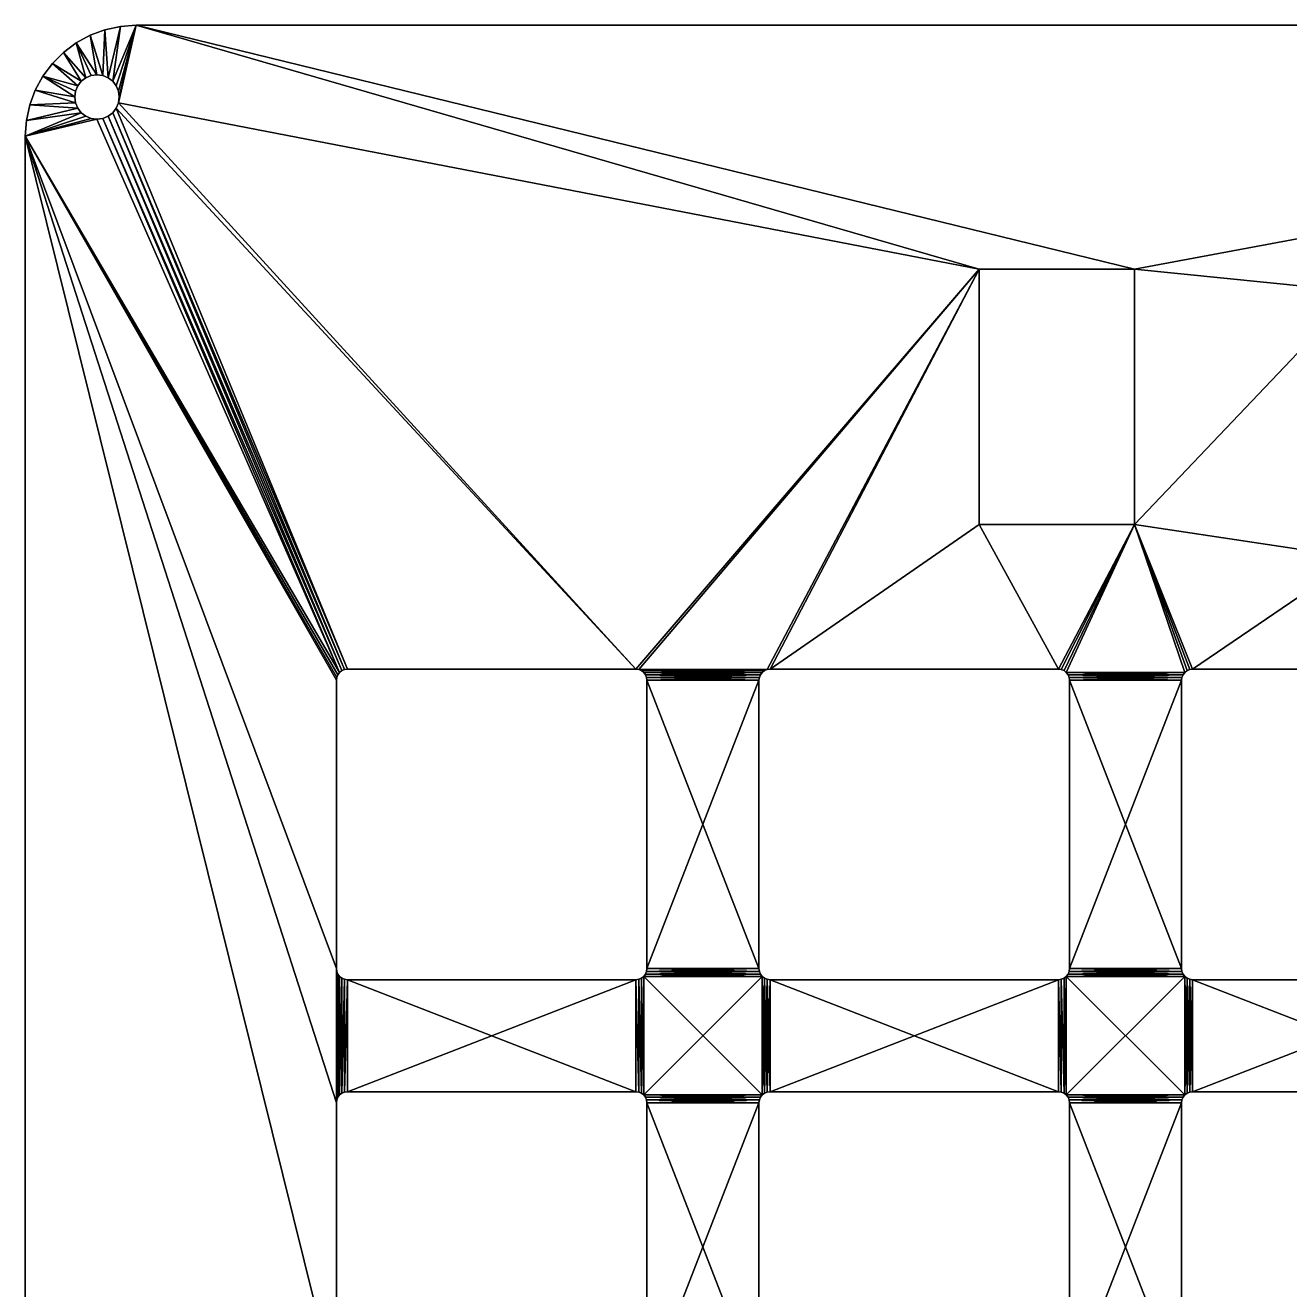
# Model space of a CAD drawing. Extents: x -7 to 107, y -107 to 7.
# Drawn here: x -7 to 50, y -50 to 7 of the extents above; entities that cross this region are included whole.
import ezdxf

# ---------------------------------------------------------------- set-up
doc = ezdxf.new("R2010")
doc.units = 0

msp = doc.modelspace()

# ---------------------------------------------------------------- linework, layer by layer
for points in [[(-3.409, 6.797, 26), (-3.268, 4.634, 26), (-2.712, 6.949, 26)], [(-3.409, 6.797, 23), (-3.409, 6.797, 26), (-2.712, 6.949, 26)], [(-3.409, 6.797, 23), (-2.712, 6.949, 26), (-2.712, 6.949, 23)], [(-3.268, 4.634, 23), (-3.409, 6.797, 23), (-2.712, 6.949, 23)], [(-2.712, 6.949, 26), (-3.268, 4.634, 26), (-3.061, 4.475, 26)], [(-3.268, 4.634, 23), (-2.712, 6.949, 23), (-3.061, 4.475, 23)], [(-2.712, 6.949, 26), (-3.061, 4.475, 26), (-2, 7, 26)], [(-2, 7, 26), (-3.061, 4.475, 26), (-2.902, 4.268, 26)], [(-3.061, 4.475, 23), (-2.712, 6.949, 23), (-2, 7, 23)], [(-3.061, 4.475, 23), (-2, 7, 23), (-2.902, 4.268, 23)], [(-2, 7, 26), (-2.902, 4.268, 26), (-2.802, 4.027, 26)], [(-2.902, 4.268, 23), (-2, 7, 23), (-2.802, 4.027, 23)], [(-2.802, 4.027, 26), (-2.768, 3.768, 26), (-2, 7, 26)], [(-2, 7, 26), (-2.768, 3.768, 26), (-2.802, 3.509, 26)], [(-2, 7, 26), (-2.802, 3.509, 26), (36, -4, 26)], [(-2, 7, 23), (36, -4, 23), (-2.802, 3.509, 23)], [(-2.802, 4.027, 23), (-2, 7, 23), (-2.768, 3.768, 23)], [(-2.768, 3.768, 23), (-2, 7, 23), (-2.802, 3.509, 23)], [(-2.712, 6.949, 23), (-2.712, 6.949, 26), (-2, 7, 23)], [(-2, 7, 23), (-2.712, 6.949, 26), (-2, 7, 26)], [(-2, 7, 26), (43, -4, 26), (102, 7, 26)], [(36, -4, 26), (43, -4, 26), (-2, 7, 26)], [(-2, 7, 26), (102, 7, 26), (-2, 7, 23)], [(-2, 7, 23), (102, 7, 26), (102, 7, 23)], [(102, 7, 23), (43, -4, 23), (-2, 7, 23)], [(-2, 7, 23), (43, -4, 23), (36, -4, 23)], [(102, 7, 26), (43, -4, 26), (53, -5, 26)], [(53, -5, 23), (43, -4, 23), (102, 7, 23)], [(-4.703, 6.206, 26), (-3.768, 4.768, 26), (-4.077, 6.548, 26)], [(-4.703, 6.206, 23), (-4.703, 6.206, 26), (-4.077, 6.548, 26)], [(-4.703, 6.206, 23), (-4.077, 6.548, 26), (-4.077, 6.548, 23)], [(-3.768, 4.768, 23), (-4.703, 6.206, 23), (-4.077, 6.548, 23)], [(-4.077, 6.548, 26), (-3.509, 4.734, 26), (-3.409, 6.797, 26)], [(-4.077, 6.548, 23), (-4.077, 6.548, 26), (-3.409, 6.797, 26)], [(-4.077, 6.548, 23), (-3.409, 6.797, 26), (-3.409, 6.797, 23)], [(-3.509, 4.734, 23), (-4.077, 6.548, 23), (-3.409, 6.797, 23)], [(-4.077, 6.548, 26), (-3.768, 4.768, 26), (-3.509, 4.734, 26)], [(-3.768, 4.768, 23), (-4.077, 6.548, 23), (-3.509, 4.734, 23)], [(-3.409, 6.797, 26), (-3.509, 4.734, 26), (-3.268, 4.634, 26)], [(-3.509, 4.734, 23), (-3.409, 6.797, 23), (-3.268, 4.634, 23)], [(-5.779, 5.274, 26), (-4.475, 4.475, 26), (-5.274, 5.779, 26)], [(-5.779, 5.274, 23), (-5.779, 5.274, 26), (-5.274, 5.779, 26)], [(-5.779, 5.274, 23), (-5.274, 5.779, 26), (-5.274, 5.779, 23)], [(-4.475, 4.475, 23), (-5.779, 5.274, 23), (-5.274, 5.779, 23)], [(-5.274, 5.779, 26), (-4.268, 4.634, 26), (-4.703, 6.206, 26)], [(-5.274, 5.779, 23), (-5.274, 5.779, 26), (-4.703, 6.206, 26)], [(-5.274, 5.779, 23), (-4.703, 6.206, 26), (-4.703, 6.206, 23)], [(-4.268, 4.634, 23), (-5.274, 5.779, 23), (-4.703, 6.206, 23)], [(-5.274, 5.779, 26), (-4.475, 4.475, 26), (-4.268, 4.634, 26)], [(-4.475, 4.475, 23), (-5.274, 5.779, 23), (-4.268, 4.634, 23)], [(-4.703, 6.206, 26), (-4.268, 4.634, 26), (-4.027, 4.734, 26)], [(-4.703, 6.206, 26), (-4.027, 4.734, 26), (-3.768, 4.768, 26)], [(-4.268, 4.634, 23), (-4.703, 6.206, 23), (-4.027, 4.734, 23)], [(-4.027, 4.734, 23), (-4.703, 6.206, 23), (-3.768, 4.768, 23)], [(-6.206, 4.703, 26), (-4.634, 4.268, 26), (-5.779, 5.274, 26)], [(-6.206, 4.703, 23), (-6.206, 4.703, 26), (-5.779, 5.274, 26)], [(-6.206, 4.703, 23), (-5.779, 5.274, 26), (-5.779, 5.274, 23)], [(-4.634, 4.268, 23), (-6.206, 4.703, 23), (-5.779, 5.274, 23)], [(-5.779, 5.274, 26), (-4.634, 4.268, 26), (-4.475, 4.475, 26)], [(-4.634, 4.268, 23), (-5.779, 5.274, 23), (-4.475, 4.475, 23)], [(-6.548, 4.077, 26), (-4.768, 3.768, 26), (-6.206, 4.703, 26)], [(-6.548, 4.077, 23), (-6.548, 4.077, 26), (-6.206, 4.703, 26)], [(-6.548, 4.077, 23), (-6.206, 4.703, 26), (-6.206, 4.703, 23)], [(-4.768, 3.768, 23), (-6.548, 4.077, 23), (-6.206, 4.703, 23)], [(-6.206, 4.703, 26), (-4.768, 3.768, 26), (-4.734, 4.027, 26)], [(-6.206, 4.703, 26), (-4.734, 4.027, 26), (-4.634, 4.268, 26)], [(-4.768, 3.768, 23), (-6.206, 4.703, 23), (-4.734, 4.027, 23)], [(-4.734, 4.027, 23), (-6.206, 4.703, 23), (-4.634, 4.268, 23)], [(-4.475, 4.475, 26), (-4.475, 4.475, 23), (-4.268, 4.634, 26)], [(-4.268, 4.634, 26), (-4.475, 4.475, 23), (-4.268, 4.634, 23)], [(-4.268, 4.634, 26), (-4.268, 4.634, 23), (-4.027, 4.734, 26)], [(-4.027, 4.734, 26), (-4.268, 4.634, 23), (-4.027, 4.734, 23)], [(-4.027, 4.734, 26), (-4.027, 4.734, 23), (-3.768, 4.768, 26)], [(-3.768, 4.768, 26), (-4.027, 4.734, 23), (-3.768, 4.768, 23)], [(-3.768, 4.768, 26), (-3.768, 4.768, 23), (-3.509, 4.734, 26)], [(-3.509, 4.734, 26), (-3.768, 4.768, 23), (-3.509, 4.734, 23)], [(-3.509, 4.734, 26), (-3.509, 4.734, 23), (-3.268, 4.634, 26)], [(-3.268, 4.634, 26), (-3.509, 4.734, 23), (-3.268, 4.634, 23)], [(-3.268, 4.634, 26), (-3.268, 4.634, 23), (-3.061, 4.475, 26)], [(-3.061, 4.475, 26), (-3.268, 4.634, 23), (-3.061, 4.475, 23)], [(-6.797, 3.409, 26), (-4.734, 3.509, 26), (-6.548, 4.077, 26)], [(-6.797, 3.409, 23), (-6.797, 3.409, 26), (-6.548, 4.077, 26)], [(-6.797, 3.409, 23), (-6.548, 4.077, 26), (-6.548, 4.077, 23)], [(-4.734, 3.509, 23), (-6.797, 3.409, 23), (-6.548, 4.077, 23)], [(-6.548, 4.077, 26), (-4.734, 3.509, 26), (-4.768, 3.768, 26)], [(-4.734, 3.509, 23), (-6.548, 4.077, 23), (-4.768, 3.768, 23)], [(-4.768, 3.768, 26), (-4.768, 3.768, 23), (-4.734, 4.027, 26)], [(-4.734, 4.027, 26), (-4.768, 3.768, 23), (-4.734, 4.027, 23)], [(-4.734, 4.027, 26), (-4.734, 4.027, 23), (-4.634, 4.268, 26)], [(-4.634, 4.268, 26), (-4.734, 4.027, 23), (-4.634, 4.268, 23)], [(-4.634, 4.268, 26), (-4.634, 4.268, 23), (-4.475, 4.475, 26)], [(-4.475, 4.475, 26), (-4.634, 4.268, 23), (-4.475, 4.475, 23)], [(-3.061, 4.475, 26), (-3.061, 4.475, 23), (-2.902, 4.268, 26)], [(-2.902, 4.268, 26), (-3.061, 4.475, 23), (-2.902, 4.268, 23)], [(-2.902, 4.268, 26), (-2.902, 4.268, 23), (-2.802, 4.027, 26)], [(-2.802, 4.027, 26), (-2.902, 4.268, 23), (-2.802, 4.027, 23)], [(-2.802, 4.027, 26), (-2.802, 4.027, 23), (-2.768, 3.768, 26)], [(-2.768, 3.768, 26), (-2.802, 4.027, 23), (-2.768, 3.768, 23)], [(-6.797, 3.409, 26), (-4.634, 3.268, 26), (-4.734, 3.509, 26)], [(-4.634, 3.268, 23), (-6.797, 3.409, 23), (-4.734, 3.509, 23)], [(-4.734, 3.509, 26), (-4.734, 3.509, 23), (-4.768, 3.768, 26)], [(-4.768, 3.768, 26), (-4.734, 3.509, 23), (-4.768, 3.768, 23)], [(-4.634, 3.268, 26), (-4.634, 3.268, 23), (-4.734, 3.509, 26)], [(-4.734, 3.509, 26), (-4.634, 3.268, 23), (-4.734, 3.509, 23)], [(-2.802, 3.509, 26), (-2.902, 3.268, 26), (20.525, -22.025, 26)], [(-2.802, 3.509, 26), (-2.802, 3.509, 23), (-2.902, 3.268, 26)], [(-2.902, 3.268, 26), (-2.802, 3.509, 23), (-2.902, 3.268, 23)], [(-2.802, 3.509, 23), (20.525, -22.025, 23), (-2.902, 3.268, 23)], [(-2.768, 3.768, 26), (-2.768, 3.768, 23), (-2.802, 3.509, 26)], [(-2.802, 3.509, 26), (-2.768, 3.768, 23), (-2.802, 3.509, 23)], [(36, -4, 26), (-2.802, 3.509, 26), (20.525, -22.025, 26)], [(-2.802, 3.509, 23), (36, -4, 23), (20.525, -22.025, 23)], [(-4.268, 2.902, 26), (-4.475, 3.061, 26), (-7, 2, 26)], [(-7, 2, 26), (-4.475, 3.061, 26), (-6.949, 2.712, 26)], [(-4.268, 2.902, 23), (-7, 2, 23), (-4.475, 3.061, 23)], [(-4.475, 3.061, 23), (-7, 2, 23), (-6.949, 2.712, 23)], [(-7, 2, 26), (-4.027, 2.802, 26), (-4.268, 2.902, 26)], [(-4.027, 2.802, 23), (-7, 2, 23), (-4.268, 2.902, 23)], [(-6.949, 2.712, 26), (-4.634, 3.268, 26), (-6.797, 3.409, 26)], [(-6.949, 2.712, 23), (-6.949, 2.712, 26), (-6.797, 3.409, 26)], [(-6.949, 2.712, 23), (-6.797, 3.409, 26), (-6.797, 3.409, 23)], [(-4.634, 3.268, 23), (-6.949, 2.712, 23), (-6.797, 3.409, 23)], [(-6.949, 2.712, 26), (-4.475, 3.061, 26), (-4.634, 3.268, 26)], [(-4.475, 3.061, 23), (-6.949, 2.712, 23), (-4.634, 3.268, 23)], [(-4.475, 3.061, 26), (-4.475, 3.061, 23), (-4.634, 3.268, 26)], [(-4.634, 3.268, 26), (-4.475, 3.061, 23), (-4.634, 3.268, 23)], [(-4.268, 2.902, 26), (-4.268, 2.902, 23), (-4.475, 3.061, 26)], [(-4.475, 3.061, 26), (-4.268, 2.902, 23), (-4.475, 3.061, 23)], [(-4.027, 2.802, 26), (-4.027, 2.802, 23), (-4.268, 2.902, 26)], [(-4.268, 2.902, 26), (-4.027, 2.802, 23), (-4.268, 2.902, 23)], [(7.275, -22.092, 26), (-3.268, 2.902, 26), (-3.509, 2.802, 26)], [(-3.268, 2.902, 26), (-3.268, 2.902, 23), (-3.509, 2.802, 26)], [(-3.509, 2.802, 26), (-3.268, 2.902, 23), (-3.509, 2.802, 23)], [(-3.268, 2.902, 23), (7.275, -22.092, 23), (-3.509, 2.802, 23)], [(7.396, -22.042, 26), (-3.061, 3.061, 26), (-3.268, 2.902, 26)], [(-3.061, 3.061, 26), (-3.061, 3.061, 23), (-3.268, 2.902, 26)], [(-3.268, 2.902, 26), (-3.061, 3.061, 23), (-3.268, 2.902, 23)], [(-3.061, 3.061, 23), (7.396, -22.042, 23), (-3.268, 2.902, 23)], [(7.396, -22.042, 26), (-3.268, 2.902, 26), (7.275, -22.092, 26)], [(-3.268, 2.902, 23), (7.396, -22.042, 23), (7.275, -22.092, 23)], [(7.525, -22.025, 26), (-2.902, 3.268, 26), (-3.061, 3.061, 26)], [(-2.902, 3.268, 26), (-2.902, 3.268, 23), (-3.061, 3.061, 26)], [(-3.061, 3.061, 26), (-2.902, 3.268, 23), (-3.061, 3.061, 23)], [(-2.902, 3.268, 23), (7.525, -22.025, 23), (-3.061, 3.061, 23)], [(7.525, -22.025, 26), (-3.061, 3.061, 26), (7.396, -22.042, 26)], [(-3.061, 3.061, 23), (7.525, -22.025, 23), (7.396, -22.042, 23)], [(20.525, -22.025, 26), (-2.902, 3.268, 26), (7.525, -22.025, 26)], [(-2.902, 3.268, 23), (20.525, -22.025, 23), (7.525, -22.025, 23)], [(-7, 2, 26), (-3.768, 2.768, 26), (-4.027, 2.802, 26)], [(-3.768, 2.768, 23), (-7, 2, 23), (-4.027, 2.802, 23)], [(7.171, -22.171, 26), (-3.768, 2.768, 26), (-7, 2, 26)], [(-3.768, 2.768, 23), (7.171, -22.171, 23), (-7, 2, 23)], [(-7, 2, 23), (-7, 2, 26), (-6.949, 2.712, 23)], [(-6.949, 2.712, 23), (-7, 2, 26), (-6.949, 2.712, 26)], [(-3.768, 2.768, 26), (-3.768, 2.768, 23), (-4.027, 2.802, 26)], [(-4.027, 2.802, 26), (-3.768, 2.768, 23), (-4.027, 2.802, 23)], [(7.171, -22.171, 26), (-3.509, 2.802, 26), (-3.768, 2.768, 26)], [(-3.509, 2.802, 26), (-3.509, 2.802, 23), (-3.768, 2.768, 26)], [(-3.768, 2.768, 26), (-3.509, 2.802, 23), (-3.768, 2.768, 23)], [(-3.509, 2.802, 23), (7.171, -22.171, 23), (-3.768, 2.768, 23)], [(7.275, -22.092, 26), (-3.509, 2.802, 26), (7.171, -22.171, 26)], [(-3.509, 2.802, 23), (7.275, -22.092, 23), (7.171, -22.171, 23)], [(-7, -102, 26), (7.025, -54.575, 26), (-7, 2, 26)], [(-7, 2, 26), (7.025, -54.575, 26), (7.025, -41.575, 26)], [(-7, 2, 26), (7.025, -41.575, 26), (7.025, -35.525, 26)], [(7.025, -35.525, 26), (7.025, -22.525, 26), (-7, 2, 26)], [(-7, 2, 26), (7.025, -22.525, 26), (7.042, -22.396, 26)], [(-7, 2, 26), (7.042, -22.396, 26), (7.092, -22.275, 26)], [(7.092, -22.275, 26), (7.171, -22.171, 26), (-7, 2, 26)], [(-7, -102, 26), (-7, 2, 26), (-7, -102, 23)], [(-7, -102, 23), (-7, 2, 26), (-7, 2, 23)], [(-7, 2, 23), (7.025, -54.575, 23), (-7, -102, 23)], [(7.171, -22.171, 23), (7.092, -22.275, 23), (-7, 2, 23)], [(-7, 2, 23), (7.092, -22.275, 23), (7.042, -22.396, 23)], [(-7, 2, 23), (7.042, -22.396, 23), (7.025, -22.525, 23)], [(7.025, -22.525, 23), (7.025, -35.525, 23), (-7, 2, 23)], [(-7, 2, 23), (7.025, -35.525, 23), (7.025, -41.575, 23)], [(-7, 2, 23), (7.025, -41.575, 23), (7.025, -54.575, 23)], [(36, -4, 26), (20.525, -22.025, 26), (20.654, -22.042, 26)], [(20.654, -22.042, 23), (20.525, -22.025, 23), (36, -4, 23)], [(20.654, -22.042, 26), (26.446, -22.042, 26), (36, -4, 26)], [(36, -4, 23), (26.446, -22.042, 23), (20.654, -22.042, 23)], [(36, -4, 26), (26.446, -22.042, 26), (26.575, -22.025, 26)], [(36, -4, 23), (26.575, -22.025, 23), (26.446, -22.042, 23)], [(36, -4, 26), (26.575, -22.025, 26), (36, -15.5, 26)], [(36, -15.5, 23), (26.575, -22.025, 23), (36, -4, 23)], [(36, -4, 23), (43, -4, 23), (36, -4, 26)], [(36, -4, 26), (43, -4, 23), (43, -4, 26)], [(36, -15.5, 23), (36, -4, 23), (36, -15.5, 26)], [(36, -15.5, 26), (36, -4, 23), (36, -4, 26)], [(43, -4, 26), (43, -15.5, 26), (53, -5, 26)], [(43, -4, 23), (43, -15.5, 23), (43, -4, 26)], [(43, -4, 26), (43, -15.5, 23), (43, -15.5, 26)], [(53, -5, 23), (43, -15.5, 23), (43, -4, 23)], [(53, -5, 26), (43, -15.5, 26), (53, -17, 26)], [(53, -17, 23), (43, -15.5, 23), (53, -5, 23)], [(36, -15.5, 26), (26.575, -22.025, 26), (39.575, -22.025, 26)], [(26.575, -22.025, 23), (36, -15.5, 23), (39.575, -22.025, 23)], [(36, -15.5, 26), (39.575, -22.025, 26), (43, -15.5, 26)], [(43, -15.5, 23), (36, -15.5, 23), (43, -15.5, 26)], [(43, -15.5, 26), (36, -15.5, 23), (36, -15.5, 26)], [(39.575, -22.025, 23), (36, -15.5, 23), (43, -15.5, 23)], [(43, -15.5, 26), (39.575, -22.025, 26), (39.704, -22.042, 26)], [(39.575, -22.025, 23), (43, -15.5, 23), (39.704, -22.042, 23)], [(43, -15.5, 26), (39.704, -22.042, 26), (39.825, -22.092, 26)], [(43, -15.5, 23), (39.825, -22.092, 23), (39.704, -22.042, 23)], [(39.825, -22.092, 26), (39.929, -22.171, 26), (43, -15.5, 26)], [(43, -15.5, 23), (39.929, -22.171, 23), (39.825, -22.092, 23)], [(43, -15.5, 26), (39.929, -22.171, 26), (45.271, -22.171, 26)], [(45.271, -22.171, 23), (39.929, -22.171, 23), (43, -15.5, 23)], [(43, -15.5, 26), (45.271, -22.171, 26), (45.375, -22.092, 26)], [(45.625, -22.025, 26), (53, -17, 26), (43, -15.5, 26)], [(45.625, -22.025, 26), (43, -15.5, 26), (45.496, -22.042, 26)], [(45.496, -22.042, 26), (43, -15.5, 26), (45.375, -22.092, 26)], [(53, -17, 23), (45.625, -22.025, 23), (43, -15.5, 23)], [(43, -15.5, 23), (45.625, -22.025, 23), (45.496, -22.042, 23)], [(43, -15.5, 23), (45.496, -22.042, 23), (45.375, -22.092, 23)], [(45.375, -22.092, 23), (45.271, -22.171, 23), (43, -15.5, 23)], [(58.625, -22.025, 26), (53, -17, 26), (45.625, -22.025, 26)], [(53, -17, 23), (58.625, -22.025, 23), (45.625, -22.025, 23)], [(7.092, -22.275, 26), (7.092, -22.275, 23), (7.171, -22.171, 26)], [(7.171, -22.171, 26), (7.092, -22.275, 23), (7.171, -22.171, 23)], [(7.171, -22.171, 26), (7.171, -22.171, 23), (7.275, -22.092, 26)], [(7.275, -22.092, 26), (7.171, -22.171, 23), (7.275, -22.092, 23)], [(7.275, -22.092, 26), (7.275, -22.092, 23), (7.396, -22.042, 26)], [(7.396, -22.042, 26), (7.275, -22.092, 23), (7.396, -22.042, 23)], [(7.396, -22.042, 26), (7.396, -22.042, 23), (7.525, -22.025, 26)], [(7.525, -22.025, 26), (7.396, -22.042, 23), (7.525, -22.025, 23)], [(7.525, -22.025, 23), (20.525, -22.025, 23), (7.525, -22.025, 26)], [(7.525, -22.025, 26), (20.525, -22.025, 23), (20.525, -22.025, 26)], [(20.525, -22.025, 26), (20.525, -22.025, 23), (20.654, -22.042, 26)], [(20.654, -22.042, 26), (20.525, -22.025, 23), (20.654, -22.042, 23)], [(20.775, -22.092, 26), (26.325, -22.092, 26), (20.654, -22.042, 26)], [(20.654, -22.042, 26), (26.325, -22.092, 26), (26.446, -22.042, 26)], [(20.654, -22.042, 26), (20.654, -22.042, 23), (20.775, -22.092, 26)], [(20.775, -22.092, 26), (20.654, -22.042, 23), (20.775, -22.092, 23)], [(20.654, -22.042, 23), (26.446, -22.042, 23), (20.775, -22.092, 23)], [(20.775, -22.092, 23), (26.446, -22.042, 23), (26.325, -22.092, 23)], [(26.325, -22.092, 26), (20.775, -22.092, 26), (26.221, -22.171, 26)], [(26.221, -22.171, 26), (20.775, -22.092, 26), (20.879, -22.171, 26)], [(20.775, -22.092, 26), (20.775, -22.092, 23), (20.879, -22.171, 26)], [(20.879, -22.171, 26), (20.775, -22.092, 23), (20.879, -22.171, 23)], [(20.775, -22.092, 23), (26.325, -22.092, 23), (20.879, -22.171, 23)], [(20.879, -22.171, 23), (26.325, -22.092, 23), (26.221, -22.171, 23)], [(26.221, -22.171, 26), (20.879, -22.171, 26), (26.142, -22.275, 26)], [(26.142, -22.275, 26), (20.879, -22.171, 26), (20.958, -22.275, 26)], [(20.879, -22.171, 26), (20.879, -22.171, 23), (20.958, -22.275, 26)], [(20.958, -22.275, 26), (20.879, -22.171, 23), (20.958, -22.275, 23)], [(20.879, -22.171, 23), (26.221, -22.171, 23), (20.958, -22.275, 23)], [(20.958, -22.275, 23), (26.221, -22.171, 23), (26.142, -22.275, 23)], [(26.142, -22.275, 26), (26.142, -22.275, 23), (26.221, -22.171, 26)], [(26.221, -22.171, 26), (26.142, -22.275, 23), (26.221, -22.171, 23)], [(26.221, -22.171, 26), (26.221, -22.171, 23), (26.325, -22.092, 26)], [(26.325, -22.092, 26), (26.221, -22.171, 23), (26.325, -22.092, 23)], [(26.325, -22.092, 26), (26.325, -22.092, 23), (26.446, -22.042, 26)], [(26.446, -22.042, 26), (26.325, -22.092, 23), (26.446, -22.042, 23)], [(26.446, -22.042, 26), (26.446, -22.042, 23), (26.575, -22.025, 26)], [(26.575, -22.025, 26), (26.446, -22.042, 23), (26.575, -22.025, 23)], [(26.575, -22.025, 23), (39.575, -22.025, 23), (26.575, -22.025, 26)], [(26.575, -22.025, 26), (39.575, -22.025, 23), (39.575, -22.025, 26)], [(39.575, -22.025, 26), (39.575, -22.025, 23), (39.704, -22.042, 26)], [(39.704, -22.042, 26), (39.575, -22.025, 23), (39.704, -22.042, 23)], [(39.704, -22.042, 26), (39.704, -22.042, 23), (39.825, -22.092, 26)], [(39.825, -22.092, 26), (39.704, -22.042, 23), (39.825, -22.092, 23)], [(39.825, -22.092, 26), (39.825, -22.092, 23), (39.929, -22.171, 26)], [(39.929, -22.171, 26), (39.825, -22.092, 23), (39.929, -22.171, 23)], [(45.271, -22.171, 26), (39.929, -22.171, 26), (45.192, -22.275, 26)], [(45.192, -22.275, 26), (39.929, -22.171, 26), (40.008, -22.275, 26)], [(39.929, -22.171, 26), (39.929, -22.171, 23), (40.008, -22.275, 26)], [(40.008, -22.275, 26), (39.929, -22.171, 23), (40.008, -22.275, 23)], [(45.271, -22.171, 23), (40.008, -22.275, 23), (39.929, -22.171, 23)], [(45.192, -22.275, 23), (40.008, -22.275, 23), (45.271, -22.171, 23)], [(45.192, -22.275, 26), (45.192, -22.275, 23), (45.271, -22.171, 26)], [(45.271, -22.171, 26), (45.192, -22.275, 23), (45.271, -22.171, 23)], [(45.271, -22.171, 26), (45.271, -22.171, 23), (45.375, -22.092, 26)], [(45.375, -22.092, 26), (45.271, -22.171, 23), (45.375, -22.092, 23)], [(45.375, -22.092, 26), (45.375, -22.092, 23), (45.496, -22.042, 26)], [(45.496, -22.042, 26), (45.375, -22.092, 23), (45.496, -22.042, 23)], [(45.496, -22.042, 26), (45.496, -22.042, 23), (45.625, -22.025, 26)], [(45.625, -22.025, 26), (45.496, -22.042, 23), (45.625, -22.025, 23)], [(45.625, -22.025, 23), (58.625, -22.025, 23), (45.625, -22.025, 26)], [(45.625, -22.025, 26), (58.625, -22.025, 23), (58.625, -22.025, 26)], [(7.025, -22.525, 26), (7.025, -22.525, 23), (7.042, -22.396, 26)], [(7.042, -22.396, 26), (7.025, -22.525, 23), (7.042, -22.396, 23)], [(7.025, -35.525, 23), (7.025, -22.525, 23), (7.025, -35.525, 26)], [(7.025, -35.525, 26), (7.025, -22.525, 23), (7.025, -22.525, 26)], [(7.042, -22.396, 26), (7.042, -22.396, 23), (7.092, -22.275, 26)], [(7.092, -22.275, 26), (7.042, -22.396, 23), (7.092, -22.275, 23)], [(26.142, -22.275, 26), (20.958, -22.275, 26), (26.092, -22.396, 26)], [(26.092, -22.396, 26), (20.958, -22.275, 26), (21.008, -22.396, 26)], [(20.958, -22.275, 26), (20.958, -22.275, 23), (21.008, -22.396, 26)], [(21.008, -22.396, 26), (20.958, -22.275, 23), (21.008, -22.396, 23)], [(20.958, -22.275, 23), (26.142, -22.275, 23), (21.008, -22.396, 23)], [(21.008, -22.396, 23), (26.142, -22.275, 23), (26.092, -22.396, 23)], [(26.092, -22.396, 26), (21.008, -22.396, 26), (26.075, -22.525, 26)], [(26.075, -22.525, 26), (21.008, -22.396, 26), (21.025, -22.525, 26)], [(21.008, -22.396, 26), (21.008, -22.396, 23), (21.025, -22.525, 26)], [(21.025, -22.525, 26), (21.008, -22.396, 23), (21.025, -22.525, 23)], [(21.008, -22.396, 23), (26.092, -22.396, 23), (21.025, -22.525, 23)], [(21.025, -22.525, 23), (26.092, -22.396, 23), (26.075, -22.525, 23)], [(26.075, -22.525, 26), (21.025, -22.525, 26), (26.075, -35.525, 26)], [(26.075, -35.525, 26), (21.025, -22.525, 26), (21.025, -35.525, 26)], [(21.025, -22.525, 23), (21.025, -35.525, 23), (21.025, -22.525, 26)], [(21.025, -22.525, 26), (21.025, -35.525, 23), (21.025, -35.525, 26)], [(21.025, -22.525, 23), (26.075, -22.525, 23), (21.025, -35.525, 23)], [(21.025, -35.525, 23), (26.075, -22.525, 23), (26.075, -35.525, 23)], [(26.075, -22.525, 26), (26.075, -22.525, 23), (26.092, -22.396, 26)], [(26.092, -22.396, 26), (26.075, -22.525, 23), (26.092, -22.396, 23)], [(26.075, -35.525, 23), (26.075, -22.525, 23), (26.075, -35.525, 26)], [(26.075, -35.525, 26), (26.075, -22.525, 23), (26.075, -22.525, 26)], [(26.092, -22.396, 26), (26.092, -22.396, 23), (26.142, -22.275, 26)], [(26.142, -22.275, 26), (26.092, -22.396, 23), (26.142, -22.275, 23)], [(45.192, -22.275, 26), (40.008, -22.275, 26), (45.142, -22.396, 26)], [(45.142, -22.396, 26), (40.008, -22.275, 26), (40.058, -22.396, 26)], [(40.008, -22.275, 26), (40.008, -22.275, 23), (40.058, -22.396, 26)], [(40.058, -22.396, 26), (40.008, -22.275, 23), (40.058, -22.396, 23)], [(45.192, -22.275, 23), (40.058, -22.396, 23), (40.008, -22.275, 23)], [(45.142, -22.396, 23), (40.058, -22.396, 23), (45.192, -22.275, 23)], [(45.142, -22.396, 26), (40.058, -22.396, 26), (45.125, -22.525, 26)], [(45.125, -22.525, 26), (40.058, -22.396, 26), (40.075, -22.525, 26)], [(40.058, -22.396, 26), (40.058, -22.396, 23), (40.075, -22.525, 26)], [(40.075, -22.525, 26), (40.058, -22.396, 23), (40.075, -22.525, 23)], [(45.142, -22.396, 23), (40.075, -22.525, 23), (40.058, -22.396, 23)], [(45.125, -22.525, 23), (40.075, -22.525, 23), (45.142, -22.396, 23)], [(45.125, -22.525, 26), (40.075, -22.525, 26), (45.125, -35.525, 26)], [(45.125, -35.525, 26), (40.075, -22.525, 26), (40.075, -35.525, 26)], [(40.075, -22.525, 23), (40.075, -35.525, 23), (40.075, -22.525, 26)], [(40.075, -22.525, 26), (40.075, -35.525, 23), (40.075, -35.525, 26)], [(45.125, -35.525, 23), (40.075, -35.525, 23), (45.125, -22.525, 23)], [(45.125, -22.525, 23), (40.075, -35.525, 23), (40.075, -22.525, 23)], [(45.125, -22.525, 26), (45.125, -22.525, 23), (45.142, -22.396, 26)], [(45.142, -22.396, 26), (45.125, -22.525, 23), (45.142, -22.396, 23)], [(45.125, -35.525, 23), (45.125, -22.525, 23), (45.125, -35.525, 26)], [(45.125, -35.525, 26), (45.125, -22.525, 23), (45.125, -22.525, 26)], [(45.142, -22.396, 26), (45.142, -22.396, 23), (45.192, -22.275, 26)], [(45.192, -22.275, 26), (45.142, -22.396, 23), (45.192, -22.275, 23)], [(7.025, -35.525, 26), (7.025, -41.575, 26), (7.042, -41.446, 26)], [(7.025, -35.525, 26), (7.042, -41.446, 26), (7.042, -35.654, 26)], [(7.042, -35.654, 26), (7.042, -35.654, 23), (7.025, -35.525, 26)], [(7.025, -35.525, 26), (7.042, -35.654, 23), (7.025, -35.525, 23)], [(7.025, -41.575, 23), (7.025, -35.525, 23), (7.042, -41.446, 23)], [(7.042, -41.446, 23), (7.025, -35.525, 23), (7.042, -35.654, 23)], [(7.042, -35.654, 26), (7.042, -41.446, 26), (7.092, -35.775, 26)], [(7.092, -35.775, 26), (7.092, -35.775, 23), (7.042, -35.654, 26)], [(7.042, -35.654, 26), (7.092, -35.775, 23), (7.042, -35.654, 23)], [(7.042, -41.446, 23), (7.042, -35.654, 23), (7.092, -35.775, 23)], [(7.092, -35.775, 26), (7.042, -41.446, 26), (7.092, -41.325, 26)], [(7.042, -41.446, 23), (7.092, -35.775, 23), (7.092, -41.325, 23)], [(7.092, -35.775, 26), (7.092, -41.325, 26), (7.171, -35.879, 26)], [(7.171, -35.879, 26), (7.171, -35.879, 23), (7.092, -35.775, 26)], [(7.092, -35.775, 26), (7.171, -35.879, 23), (7.092, -35.775, 23)], [(7.092, -41.325, 23), (7.092, -35.775, 23), (7.171, -35.879, 23)], [(7.171, -35.879, 26), (7.092, -41.325, 26), (7.171, -41.221, 26)], [(7.092, -41.325, 23), (7.171, -35.879, 23), (7.171, -41.221, 23)], [(7.171, -35.879, 26), (7.171, -41.221, 26), (7.275, -35.958, 26)], [(7.275, -35.958, 26), (7.275, -35.958, 23), (7.171, -35.879, 26)], [(7.171, -35.879, 26), (7.275, -35.958, 23), (7.171, -35.879, 23)], [(7.171, -41.221, 23), (7.171, -35.879, 23), (7.275, -35.958, 23)], [(20.879, -35.879, 26), (20.775, -35.958, 26), (20.879, -41.221, 26)], [(20.879, -35.879, 26), (20.879, -35.879, 23), (20.775, -35.958, 26)], [(20.775, -35.958, 26), (20.879, -35.879, 23), (20.775, -35.958, 23)], [(20.879, -41.221, 23), (20.775, -35.958, 23), (20.879, -35.879, 23)], [(26.221, -35.879, 26), (20.958, -35.775, 26), (20.879, -35.879, 26)], [(20.958, -35.775, 26), (20.958, -35.775, 23), (20.879, -35.879, 26)], [(20.879, -35.879, 26), (20.958, -35.775, 23), (20.879, -35.879, 23)], [(20.958, -35.775, 23), (26.142, -35.775, 23), (20.879, -35.879, 23)], [(20.879, -35.879, 23), (26.142, -35.775, 23), (26.221, -35.879, 23)], [(26.221, -35.879, 26), (20.879, -35.879, 26), (26.221, -41.221, 26)], [(26.221, -41.221, 26), (20.879, -35.879, 26), (20.879, -41.221, 26)], [(20.879, -35.879, 23), (26.221, -35.879, 23), (20.879, -41.221, 23)], [(20.879, -41.221, 23), (26.221, -35.879, 23), (26.221, -41.221, 23)], [(26.142, -35.775, 26), (21.008, -35.654, 26), (20.958, -35.775, 26)], [(21.008, -35.654, 26), (21.008, -35.654, 23), (20.958, -35.775, 26)], [(20.958, -35.775, 26), (21.008, -35.654, 23), (20.958, -35.775, 23)], [(21.008, -35.654, 23), (26.092, -35.654, 23), (20.958, -35.775, 23)], [(20.958, -35.775, 23), (26.092, -35.654, 23), (26.142, -35.775, 23)], [(26.142, -35.775, 26), (20.958, -35.775, 26), (26.221, -35.879, 26)], [(26.092, -35.654, 26), (21.025, -35.525, 26), (21.008, -35.654, 26)], [(21.025, -35.525, 26), (21.025, -35.525, 23), (21.008, -35.654, 26)], [(21.008, -35.654, 26), (21.025, -35.525, 23), (21.008, -35.654, 23)], [(21.025, -35.525, 23), (26.075, -35.525, 23), (21.008, -35.654, 23)], [(21.008, -35.654, 23), (26.075, -35.525, 23), (26.092, -35.654, 23)], [(26.092, -35.654, 26), (21.008, -35.654, 26), (26.142, -35.775, 26)], [(26.075, -35.525, 26), (21.025, -35.525, 26), (26.092, -35.654, 26)], [(26.092, -35.654, 26), (26.092, -35.654, 23), (26.075, -35.525, 26)], [(26.075, -35.525, 26), (26.092, -35.654, 23), (26.075, -35.525, 23)], [(26.142, -35.775, 26), (26.142, -35.775, 23), (26.092, -35.654, 26)], [(26.092, -35.654, 26), (26.142, -35.775, 23), (26.092, -35.654, 23)], [(26.221, -35.879, 26), (26.221, -35.879, 23), (26.142, -35.775, 26)], [(26.142, -35.775, 26), (26.221, -35.879, 23), (26.142, -35.775, 23)], [(26.325, -41.142, 26), (26.325, -35.958, 26), (26.221, -35.879, 26)], [(26.325, -41.142, 26), (26.221, -35.879, 26), (26.221, -41.221, 26)], [(26.325, -35.958, 26), (26.325, -35.958, 23), (26.221, -35.879, 26)], [(26.221, -35.879, 26), (26.325, -35.958, 23), (26.221, -35.879, 23)], [(26.221, -35.879, 23), (26.325, -35.958, 23), (26.221, -41.221, 23)], [(39.929, -35.879, 26), (39.825, -35.958, 26), (39.929, -41.221, 26)], [(39.929, -35.879, 26), (39.929, -35.879, 23), (39.825, -35.958, 26)], [(39.825, -35.958, 26), (39.929, -35.879, 23), (39.825, -35.958, 23)], [(39.929, -41.221, 23), (39.825, -35.958, 23), (39.929, -35.879, 23)], [(45.271, -35.879, 26), (40.008, -35.775, 26), (39.929, -35.879, 26)], [(40.008, -35.775, 26), (40.008, -35.775, 23), (39.929, -35.879, 26)], [(39.929, -35.879, 26), (40.008, -35.775, 23), (39.929, -35.879, 23)], [(45.271, -35.879, 23), (39.929, -35.879, 23), (45.192, -35.775, 23)], [(45.192, -35.775, 23), (39.929, -35.879, 23), (40.008, -35.775, 23)], [(45.271, -35.879, 26), (39.929, -35.879, 26), (45.271, -41.221, 26)], [(45.271, -41.221, 26), (39.929, -35.879, 26), (39.929, -41.221, 26)], [(45.271, -41.221, 23), (39.929, -41.221, 23), (45.271, -35.879, 23)], [(45.271, -35.879, 23), (39.929, -41.221, 23), (39.929, -35.879, 23)], [(45.192, -35.775, 26), (40.058, -35.654, 26), (40.008, -35.775, 26)], [(40.058, -35.654, 26), (40.058, -35.654, 23), (40.008, -35.775, 26)], [(40.008, -35.775, 26), (40.058, -35.654, 23), (40.008, -35.775, 23)], [(45.192, -35.775, 23), (40.008, -35.775, 23), (45.142, -35.654, 23)], [(45.142, -35.654, 23), (40.008, -35.775, 23), (40.058, -35.654, 23)], [(45.192, -35.775, 26), (40.008, -35.775, 26), (45.271, -35.879, 26)], [(45.142, -35.654, 26), (40.075, -35.525, 26), (40.058, -35.654, 26)], [(40.075, -35.525, 26), (40.075, -35.525, 23), (40.058, -35.654, 26)], [(40.058, -35.654, 26), (40.075, -35.525, 23), (40.058, -35.654, 23)], [(45.142, -35.654, 23), (40.058, -35.654, 23), (45.125, -35.525, 23)], [(45.125, -35.525, 23), (40.058, -35.654, 23), (40.075, -35.525, 23)], [(45.142, -35.654, 26), (40.058, -35.654, 26), (45.192, -35.775, 26)], [(45.125, -35.525, 26), (40.075, -35.525, 26), (45.142, -35.654, 26)], [(45.142, -35.654, 26), (45.142, -35.654, 23), (45.125, -35.525, 26)], [(45.125, -35.525, 26), (45.142, -35.654, 23), (45.125, -35.525, 23)], [(45.192, -35.775, 26), (45.192, -35.775, 23), (45.142, -35.654, 26)], [(45.142, -35.654, 26), (45.192, -35.775, 23), (45.142, -35.654, 23)], [(45.271, -35.879, 26), (45.271, -35.879, 23), (45.192, -35.775, 26)], [(45.192, -35.775, 26), (45.271, -35.879, 23), (45.192, -35.775, 23)], [(45.375, -41.142, 26), (45.375, -35.958, 26), (45.271, -35.879, 26)], [(45.375, -41.142, 26), (45.271, -35.879, 26), (45.271, -41.221, 26)], [(45.375, -35.958, 26), (45.375, -35.958, 23), (45.271, -35.879, 26)], [(45.271, -35.879, 26), (45.375, -35.958, 23), (45.271, -35.879, 23)], [(45.271, -35.879, 23), (45.375, -35.958, 23), (45.271, -41.221, 23)], [(7.275, -35.958, 26), (7.171, -41.221, 26), (7.275, -41.142, 26)], [(7.171, -41.221, 23), (7.275, -35.958, 23), (7.275, -41.142, 23)], [(7.275, -35.958, 26), (7.275, -41.142, 26), (7.396, -36.008, 26)], [(7.396, -36.008, 26), (7.396, -36.008, 23), (7.275, -35.958, 26)], [(7.275, -35.958, 26), (7.396, -36.008, 23), (7.275, -35.958, 23)], [(7.275, -41.142, 23), (7.275, -35.958, 23), (7.396, -36.008, 23)], [(7.396, -36.008, 26), (7.275, -41.142, 26), (7.396, -41.092, 26)], [(7.275, -41.142, 23), (7.396, -36.008, 23), (7.396, -41.092, 23)], [(7.396, -36.008, 26), (7.396, -41.092, 26), (7.525, -36.025, 26)], [(7.525, -36.025, 26), (7.525, -36.025, 23), (7.396, -36.008, 26)], [(7.396, -36.008, 26), (7.525, -36.025, 23), (7.396, -36.008, 23)], [(7.396, -41.092, 23), (7.396, -36.008, 23), (7.525, -36.025, 23)], [(7.525, -36.025, 26), (7.396, -41.092, 26), (7.525, -41.075, 26)], [(7.396, -41.092, 23), (7.525, -36.025, 23), (7.525, -41.075, 23)], [(7.525, -36.025, 26), (7.525, -41.075, 26), (20.525, -41.075, 26)], [(20.525, -41.075, 26), (20.525, -36.025, 26), (7.525, -36.025, 26)], [(20.525, -36.025, 23), (7.525, -36.025, 23), (20.525, -36.025, 26)], [(20.525, -36.025, 26), (7.525, -36.025, 23), (7.525, -36.025, 26)], [(7.525, -41.075, 23), (7.525, -36.025, 23), (20.525, -36.025, 23)], [(7.525, -41.075, 23), (20.525, -36.025, 23), (20.525, -41.075, 23)], [(20.654, -41.092, 26), (20.654, -36.008, 26), (20.525, -36.025, 26)], [(20.654, -36.008, 26), (20.654, -36.008, 23), (20.525, -36.025, 26)], [(20.525, -36.025, 26), (20.654, -36.008, 23), (20.525, -36.025, 23)], [(20.654, -41.092, 23), (20.525, -36.025, 23), (20.654, -36.008, 23)], [(20.654, -41.092, 26), (20.525, -36.025, 26), (20.525, -41.075, 26)], [(20.525, -41.075, 23), (20.525, -36.025, 23), (20.654, -41.092, 23)], [(20.775, -41.142, 26), (20.775, -35.958, 26), (20.654, -36.008, 26)], [(20.775, -35.958, 26), (20.775, -35.958, 23), (20.654, -36.008, 26)], [(20.654, -36.008, 26), (20.775, -35.958, 23), (20.654, -36.008, 23)], [(20.775, -41.142, 23), (20.654, -36.008, 23), (20.775, -35.958, 23)], [(20.775, -41.142, 26), (20.654, -36.008, 26), (20.654, -41.092, 26)], [(20.654, -41.092, 23), (20.654, -36.008, 23), (20.775, -41.142, 23)], [(20.879, -41.221, 26), (20.775, -35.958, 26), (20.775, -41.142, 26)], [(20.775, -41.142, 23), (20.775, -35.958, 23), (20.879, -41.221, 23)], [(26.221, -41.221, 23), (26.325, -35.958, 23), (26.325, -41.142, 23)], [(26.446, -41.092, 26), (26.446, -36.008, 26), (26.325, -35.958, 26)], [(26.446, -41.092, 26), (26.325, -35.958, 26), (26.325, -41.142, 26)], [(26.446, -36.008, 26), (26.446, -36.008, 23), (26.325, -35.958, 26)], [(26.325, -35.958, 26), (26.446, -36.008, 23), (26.325, -35.958, 23)], [(26.325, -41.142, 23), (26.325, -35.958, 23), (26.446, -36.008, 23)], [(26.325, -41.142, 23), (26.446, -36.008, 23), (26.446, -41.092, 23)], [(26.575, -41.075, 26), (26.575, -36.025, 26), (26.446, -36.008, 26)], [(26.575, -41.075, 26), (26.446, -36.008, 26), (26.446, -41.092, 26)], [(26.575, -36.025, 26), (26.575, -36.025, 23), (26.446, -36.008, 26)], [(26.446, -36.008, 26), (26.575, -36.025, 23), (26.446, -36.008, 23)], [(26.446, -41.092, 23), (26.446, -36.008, 23), (26.575, -36.025, 23)], [(26.446, -41.092, 23), (26.575, -36.025, 23), (26.575, -41.075, 23)], [(39.575, -41.075, 26), (39.575, -36.025, 26), (26.575, -36.025, 26)], [(39.575, -41.075, 26), (26.575, -36.025, 26), (26.575, -41.075, 26)], [(39.575, -36.025, 23), (26.575, -36.025, 23), (39.575, -36.025, 26)], [(39.575, -36.025, 26), (26.575, -36.025, 23), (26.575, -36.025, 26)], [(26.575, -41.075, 23), (26.575, -36.025, 23), (39.575, -36.025, 23)], [(26.575, -41.075, 23), (39.575, -36.025, 23), (39.575, -41.075, 23)], [(39.704, -41.092, 26), (39.704, -36.008, 26), (39.575, -36.025, 26)], [(39.704, -36.008, 26), (39.704, -36.008, 23), (39.575, -36.025, 26)], [(39.575, -36.025, 26), (39.704, -36.008, 23), (39.575, -36.025, 23)], [(39.704, -41.092, 23), (39.575, -36.025, 23), (39.704, -36.008, 23)], [(39.704, -41.092, 26), (39.575, -36.025, 26), (39.575, -41.075, 26)], [(39.575, -41.075, 23), (39.575, -36.025, 23), (39.704, -41.092, 23)], [(39.825, -41.142, 26), (39.825, -35.958, 26), (39.704, -36.008, 26)], [(39.825, -35.958, 26), (39.825, -35.958, 23), (39.704, -36.008, 26)], [(39.704, -36.008, 26), (39.825, -35.958, 23), (39.704, -36.008, 23)], [(39.825, -41.142, 23), (39.704, -36.008, 23), (39.825, -35.958, 23)], [(39.825, -41.142, 26), (39.704, -36.008, 26), (39.704, -41.092, 26)], [(39.704, -41.092, 23), (39.704, -36.008, 23), (39.825, -41.142, 23)], [(39.929, -41.221, 26), (39.825, -35.958, 26), (39.825, -41.142, 26)], [(39.825, -41.142, 23), (39.825, -35.958, 23), (39.929, -41.221, 23)], [(45.271, -41.221, 23), (45.375, -35.958, 23), (45.375, -41.142, 23)], [(45.496, -41.092, 26), (45.496, -36.008, 26), (45.375, -35.958, 26)], [(45.496, -41.092, 26), (45.375, -35.958, 26), (45.375, -41.142, 26)], [(45.496, -36.008, 26), (45.496, -36.008, 23), (45.375, -35.958, 26)], [(45.375, -35.958, 26), (45.496, -36.008, 23), (45.375, -35.958, 23)], [(45.375, -41.142, 23), (45.375, -35.958, 23), (45.496, -36.008, 23)], [(45.375, -41.142, 23), (45.496, -36.008, 23), (45.496, -41.092, 23)], [(45.625, -41.075, 26), (45.625, -36.025, 26), (45.496, -36.008, 26)], [(45.625, -41.075, 26), (45.496, -36.008, 26), (45.496, -41.092, 26)], [(45.625, -36.025, 26), (45.625, -36.025, 23), (45.496, -36.008, 26)], [(45.496, -36.008, 26), (45.625, -36.025, 23), (45.496, -36.008, 23)], [(45.496, -41.092, 23), (45.496, -36.008, 23), (45.625, -36.025, 23)], [(45.496, -41.092, 23), (45.625, -36.025, 23), (45.625, -41.075, 23)], [(58.625, -41.075, 26), (58.625, -36.025, 26), (45.625, -36.025, 26)], [(58.625, -41.075, 26), (45.625, -36.025, 26), (45.625, -41.075, 26)], [(58.625, -36.025, 23), (45.625, -36.025, 23), (58.625, -36.025, 26)], [(58.625, -36.025, 26), (45.625, -36.025, 23), (45.625, -36.025, 26)], [(45.625, -41.075, 23), (45.625, -36.025, 23), (58.625, -36.025, 23)], [(45.625, -41.075, 23), (58.625, -36.025, 23), (58.625, -41.075, 23)], [(7.025, -41.575, 26), (7.025, -41.575, 23), (7.042, -41.446, 26)], [(7.042, -41.446, 26), (7.025, -41.575, 23), (7.042, -41.446, 23)], [(7.025, -54.575, 23), (7.025, -41.575, 23), (7.025, -54.575, 26)], [(7.025, -54.575, 26), (7.025, -41.575, 23), (7.025, -41.575, 26)], [(7.042, -41.446, 26), (7.042, -41.446, 23), (7.092, -41.325, 26)], [(7.092, -41.325, 26), (7.042, -41.446, 23), (7.092, -41.325, 23)], [(7.092, -41.325, 26), (7.092, -41.325, 23), (7.171, -41.221, 26)], [(7.171, -41.221, 26), (7.092, -41.325, 23), (7.171, -41.221, 23)], [(7.171, -41.221, 26), (7.171, -41.221, 23), (7.275, -41.142, 26)], [(7.275, -41.142, 26), (7.171, -41.221, 23), (7.275, -41.142, 23)], [(7.275, -41.142, 26), (7.275, -41.142, 23), (7.396, -41.092, 26)], [(7.396, -41.092, 26), (7.275, -41.142, 23), (7.396, -41.092, 23)], [(7.396, -41.092, 26), (7.396, -41.092, 23), (7.525, -41.075, 26)], [(7.525, -41.075, 26), (7.396, -41.092, 23), (7.525, -41.075, 23)], [(7.525, -41.075, 23), (20.525, -41.075, 23), (7.525, -41.075, 26)], [(7.525, -41.075, 26), (20.525, -41.075, 23), (20.525, -41.075, 26)], [(20.525, -41.075, 26), (20.525, -41.075, 23), (20.654, -41.092, 26)], [(20.654, -41.092, 26), (20.525, -41.075, 23), (20.654, -41.092, 23)], [(20.654, -41.092, 26), (20.654, -41.092, 23), (20.775, -41.142, 26)], [(20.775, -41.142, 26), (20.654, -41.092, 23), (20.775, -41.142, 23)], [(20.775, -41.142, 26), (20.775, -41.142, 23), (20.879, -41.221, 26)], [(20.879, -41.221, 26), (20.775, -41.142, 23), (20.879, -41.221, 23)], [(26.221, -41.221, 26), (20.879, -41.221, 26), (26.142, -41.325, 26)], [(26.142, -41.325, 26), (20.879, -41.221, 26), (20.958, -41.325, 26)], [(20.879, -41.221, 26), (20.879, -41.221, 23), (20.958, -41.325, 26)], [(20.958, -41.325, 26), (20.879, -41.221, 23), (20.958, -41.325, 23)], [(20.879, -41.221, 23), (26.221, -41.221, 23), (20.958, -41.325, 23)], [(20.958, -41.325, 23), (26.221, -41.221, 23), (26.142, -41.325, 23)], [(26.142, -41.325, 26), (20.958, -41.325, 26), (26.092, -41.446, 26)], [(26.092, -41.446, 26), (20.958, -41.325, 26), (21.008, -41.446, 26)], [(20.958, -41.325, 26), (20.958, -41.325, 23), (21.008, -41.446, 26)], [(21.008, -41.446, 26), (20.958, -41.325, 23), (21.008, -41.446, 23)], [(20.958, -41.325, 23), (26.142, -41.325, 23), (21.008, -41.446, 23)], [(21.008, -41.446, 23), (26.142, -41.325, 23), (26.092, -41.446, 23)], [(26.092, -41.446, 26), (21.008, -41.446, 26), (26.075, -41.575, 26)], [(26.075, -41.575, 26), (21.008, -41.446, 26), (21.025, -41.575, 26)], [(21.008, -41.446, 26), (21.008, -41.446, 23), (21.025, -41.575, 26)], [(21.025, -41.575, 26), (21.008, -41.446, 23), (21.025, -41.575, 23)], [(21.008, -41.446, 23), (26.092, -41.446, 23), (21.025, -41.575, 23)], [(21.025, -41.575, 23), (26.092, -41.446, 23), (26.075, -41.575, 23)], [(26.075, -41.575, 26), (21.025, -41.575, 26), (26.075, -54.575, 26)], [(26.075, -54.575, 26), (21.025, -41.575, 26), (21.025, -54.575, 26)], [(21.025, -41.575, 23), (21.025, -54.575, 23), (21.025, -41.575, 26)], [(21.025, -41.575, 26), (21.025, -54.575, 23), (21.025, -54.575, 26)], [(21.025, -41.575, 23), (26.075, -41.575, 23), (21.025, -54.575, 23)], [(21.025, -54.575, 23), (26.075, -41.575, 23), (26.075, -54.575, 23)], [(26.075, -41.575, 26), (26.075, -41.575, 23), (26.092, -41.446, 26)], [(26.092, -41.446, 26), (26.075, -41.575, 23), (26.092, -41.446, 23)], [(26.075, -54.575, 23), (26.075, -41.575, 23), (26.075, -54.575, 26)], [(26.075, -54.575, 26), (26.075, -41.575, 23), (26.075, -41.575, 26)], [(26.092, -41.446, 26), (26.092, -41.446, 23), (26.142, -41.325, 26)], [(26.142, -41.325, 26), (26.092, -41.446, 23), (26.142, -41.325, 23)], [(26.142, -41.325, 26), (26.142, -41.325, 23), (26.221, -41.221, 26)], [(26.221, -41.221, 26), (26.142, -41.325, 23), (26.221, -41.221, 23)], [(26.221, -41.221, 26), (26.221, -41.221, 23), (26.325, -41.142, 26)], [(26.325, -41.142, 26), (26.221, -41.221, 23), (26.325, -41.142, 23)], [(26.325, -41.142, 26), (26.325, -41.142, 23), (26.446, -41.092, 26)], [(26.446, -41.092, 26), (26.325, -41.142, 23), (26.446, -41.092, 23)], [(26.446, -41.092, 26), (26.446, -41.092, 23), (26.575, -41.075, 26)], [(26.575, -41.075, 26), (26.446, -41.092, 23), (26.575, -41.075, 23)], [(26.575, -41.075, 23), (39.575, -41.075, 23), (26.575, -41.075, 26)], [(26.575, -41.075, 26), (39.575, -41.075, 23), (39.575, -41.075, 26)], [(39.575, -41.075, 26), (39.575, -41.075, 23), (39.704, -41.092, 26)], [(39.704, -41.092, 26), (39.575, -41.075, 23), (39.704, -41.092, 23)], [(39.704, -41.092, 26), (39.704, -41.092, 23), (39.825, -41.142, 26)], [(39.825, -41.142, 26), (39.704, -41.092, 23), (39.825, -41.142, 23)], [(39.825, -41.142, 26), (39.825, -41.142, 23), (39.929, -41.221, 26)], [(39.929, -41.221, 26), (39.825, -41.142, 23), (39.929, -41.221, 23)], [(45.271, -41.221, 26), (39.929, -41.221, 26), (45.192, -41.325, 26)], [(45.192, -41.325, 26), (39.929, -41.221, 26), (40.008, -41.325, 26)], [(39.929, -41.221, 26), (39.929, -41.221, 23), (40.008, -41.325, 26)], [(40.008, -41.325, 26), (39.929, -41.221, 23), (40.008, -41.325, 23)], [(45.271, -41.221, 23), (40.008, -41.325, 23), (39.929, -41.221, 23)], [(45.192, -41.325, 23), (40.008, -41.325, 23), (45.271, -41.221, 23)], [(45.192, -41.325, 26), (40.008, -41.325, 26), (45.142, -41.446, 26)], [(45.142, -41.446, 26), (40.008, -41.325, 26), (40.058, -41.446, 26)], [(40.008, -41.325, 26), (40.008, -41.325, 23), (40.058, -41.446, 26)], [(40.058, -41.446, 26), (40.008, -41.325, 23), (40.058, -41.446, 23)], [(45.192, -41.325, 23), (40.058, -41.446, 23), (40.008, -41.325, 23)], [(45.142, -41.446, 23), (40.058, -41.446, 23), (45.192, -41.325, 23)], [(45.142, -41.446, 26), (40.058, -41.446, 26), (45.125, -41.575, 26)], [(45.125, -41.575, 26), (40.058, -41.446, 26), (40.075, -41.575, 26)], [(40.058, -41.446, 26), (40.058, -41.446, 23), (40.075, -41.575, 26)], [(40.075, -41.575, 26), (40.058, -41.446, 23), (40.075, -41.575, 23)], [(45.142, -41.446, 23), (40.075, -41.575, 23), (40.058, -41.446, 23)], [(45.125, -41.575, 23), (40.075, -41.575, 23), (45.142, -41.446, 23)], [(45.125, -41.575, 26), (40.075, -41.575, 26), (45.125, -54.575, 26)], [(45.125, -54.575, 26), (40.075, -41.575, 26), (40.075, -54.575, 26)], [(40.075, -41.575, 23), (40.075, -54.575, 23), (40.075, -41.575, 26)], [(40.075, -41.575, 26), (40.075, -54.575, 23), (40.075, -54.575, 26)], [(45.125, -54.575, 23), (40.075, -54.575, 23), (45.125, -41.575, 23)], [(45.125, -41.575, 23), (40.075, -54.575, 23), (40.075, -41.575, 23)], [(45.125, -41.575, 26), (45.125, -41.575, 23), (45.142, -41.446, 26)], [(45.142, -41.446, 26), (45.125, -41.575, 23), (45.142, -41.446, 23)], [(45.125, -54.575, 23), (45.125, -41.575, 23), (45.125, -54.575, 26)], [(45.125, -54.575, 26), (45.125, -41.575, 23), (45.125, -41.575, 26)], [(45.142, -41.446, 26), (45.142, -41.446, 23), (45.192, -41.325, 26)], [(45.192, -41.325, 26), (45.142, -41.446, 23), (45.192, -41.325, 23)], [(45.192, -41.325, 26), (45.192, -41.325, 23), (45.271, -41.221, 26)], [(45.271, -41.221, 26), (45.192, -41.325, 23), (45.271, -41.221, 23)], [(45.271, -41.221, 26), (45.271, -41.221, 23), (45.375, -41.142, 26)], [(45.375, -41.142, 26), (45.271, -41.221, 23), (45.375, -41.142, 23)], [(45.375, -41.142, 26), (45.375, -41.142, 23), (45.496, -41.092, 26)], [(45.496, -41.092, 26), (45.375, -41.142, 23), (45.496, -41.092, 23)], [(45.496, -41.092, 26), (45.496, -41.092, 23), (45.625, -41.075, 26)], [(45.625, -41.075, 26), (45.496, -41.092, 23), (45.625, -41.075, 23)], [(45.625, -41.075, 23), (58.625, -41.075, 23), (45.625, -41.075, 26)], [(45.625, -41.075, 26), (58.625, -41.075, 23), (58.625, -41.075, 26)]]:
    msp.add_3dface(points)

doc.saveas('drawing.dxf')
